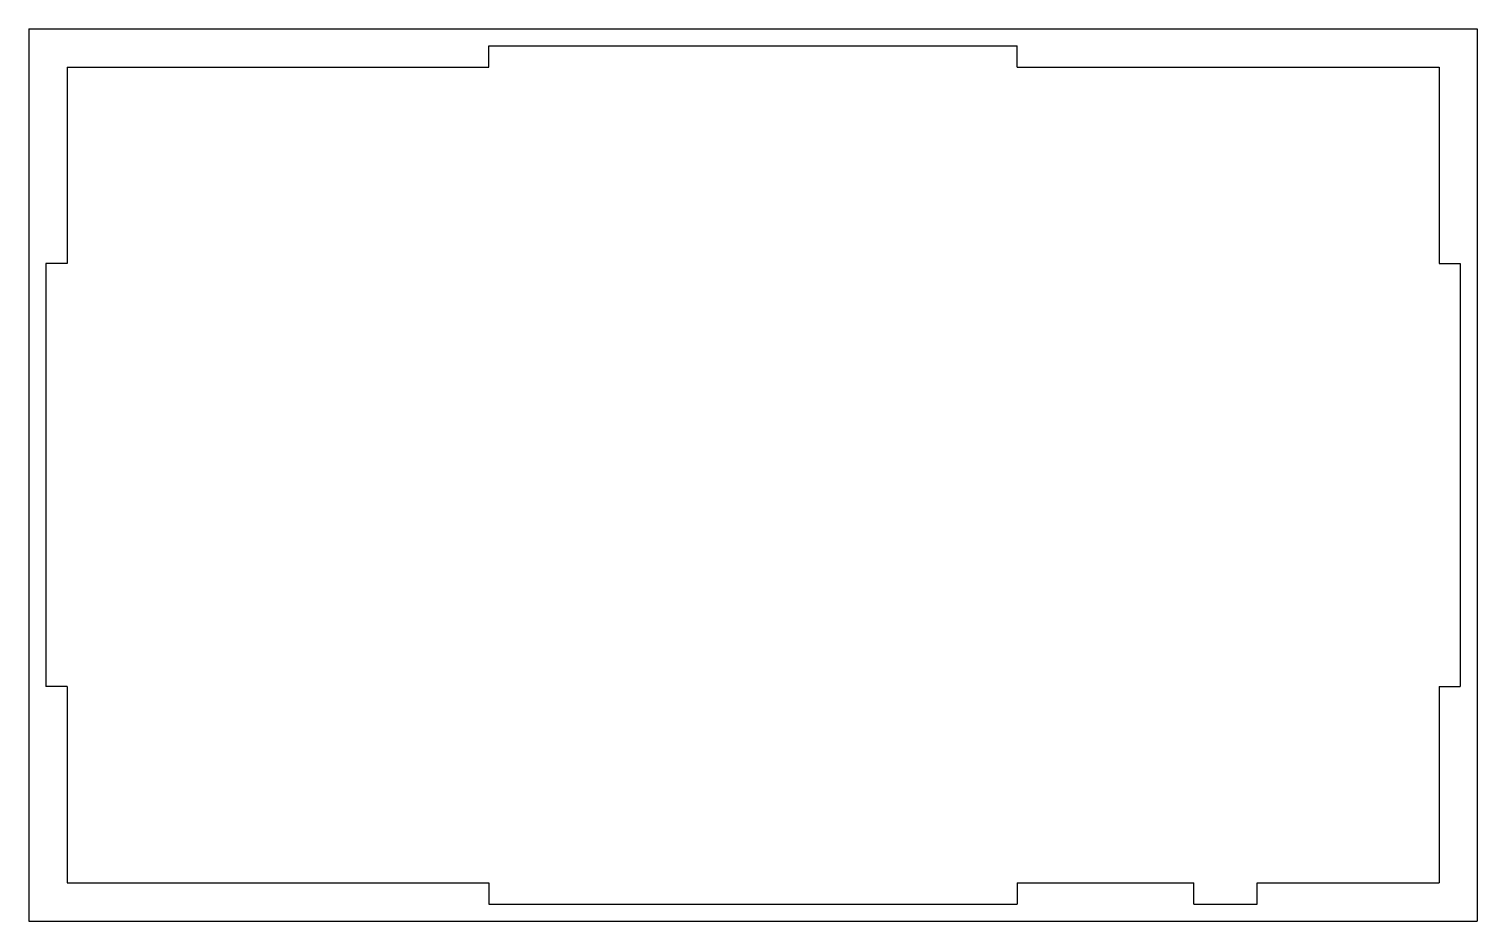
# Model space of a CAD drawing. Header units: millimetres. Extents: x -66 to 277, y 45 to 256.
import ezdxf

# ---------------------------------------------------------------- set-up
doc = ezdxf.new("R2010")
doc.units = ezdxf.units.MM

msp = doc.modelspace()

# ---------------------------------------------------------------- linework, layer by layer
at = {"color": 7, "linetype": 'Continuous', "lineweight": 25}
for p, q in [((-65.76, 255.82), (-65.76, 44.79)), ((-65.76, 255.82), (276.84, 255.82)), ((276.84, 255.82), (276.84, 44.79)), ((43.04, 251.82), (168.04, 251.82)), ((43.04, 246.82), (43.04, 251.82)), ((168.04, 246.82), (168.04, 251.82)), ((-56.76, 246.82), (43.04, 246.82)), ((-56.76, 246.82), (-56.76, 200.31)), ((168.04, 246.82), (267.84, 246.82)), ((267.84, 246.82), (267.84, 200.31)), ((-56.76, 200.31), (-61.76, 200.31)), ((-61.76, 200.31), (-61.76, 100.31)), ((267.84, 200.31), (272.84, 200.31)), ((272.84, 200.31), (272.84, 100.31)), ((-56.76, 100.31), (-61.76, 100.31)), ((-56.76, 100.31), (-56.76, 53.79)), ((267.84, 100.31), (267.84, 53.79)), ((267.84, 100.31), (272.84, 100.31)), ((-56.76, 53.79), (43.04, 53.79)), ((43.04, 53.79), (43.04, 48.79)), ((168.04, 53.79), (168.04, 48.79)), ((168.04, 53.79), (209.84, 53.79)), ((209.84, 48.79), (209.84, 53.79)), ((224.84, 53.79), (267.84, 53.79)), ((224.84, 48.79), (224.84, 53.79)), ((43.04, 48.79), (168.04, 48.79)), ((209.84, 48.79), (224.84, 48.79)), ((-65.76, 44.79), (276.84, 44.79))]:
    msp.add_line(p, q, dxfattribs=at)

doc.saveas('drawing.dxf')
